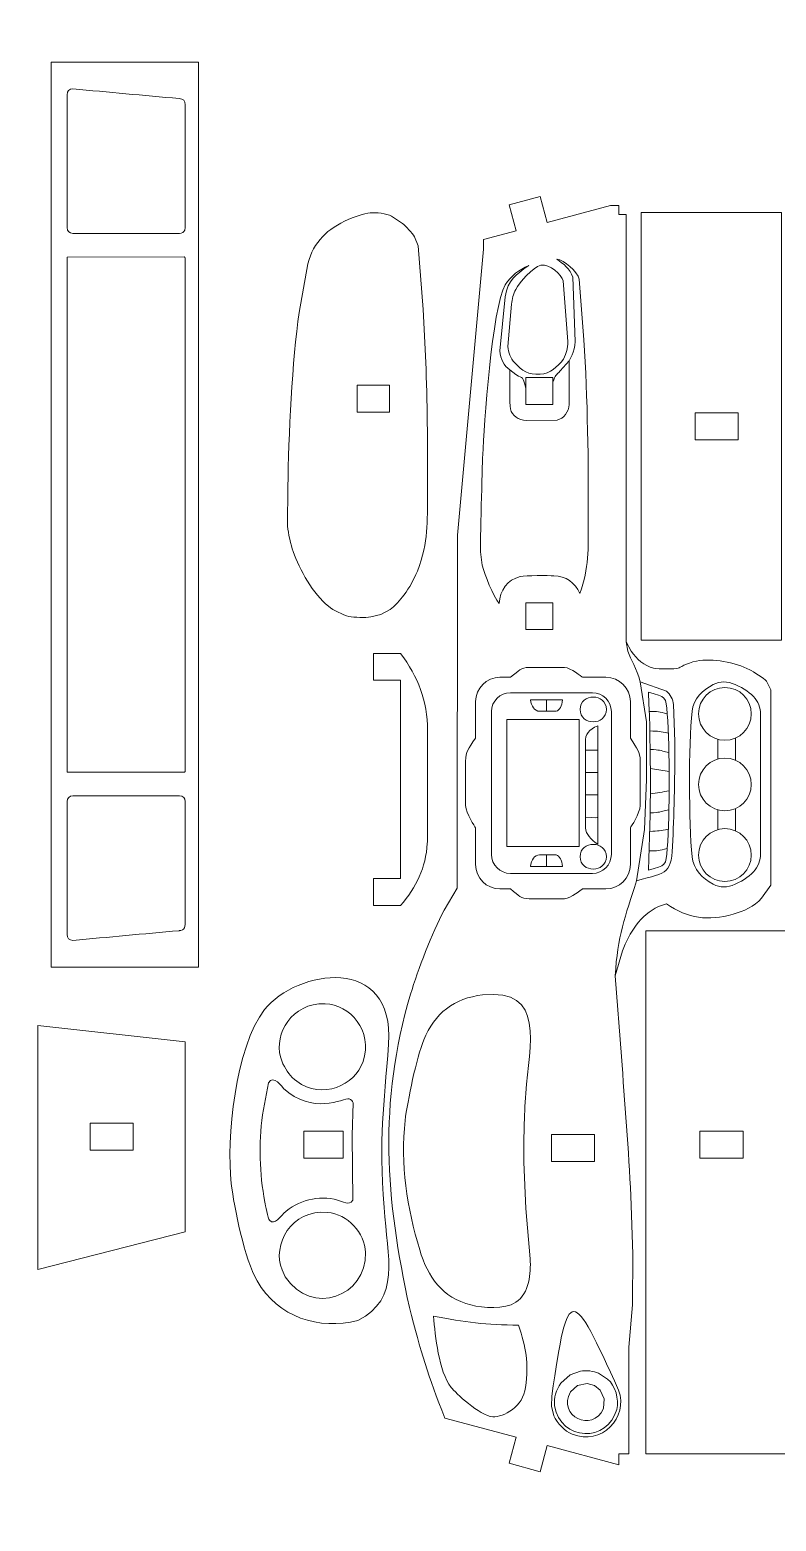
# Model space of a CAD drawing. Header units: centimetres. Extents: x -115 to 36, y 62 to 130.
# Drawn here: x -66.68 to -57.86, y 95.23 to 112.87 of the extents above; entities that cross this region are included whole.
import ezdxf

# ---------------------------------------------------------------- set-up
doc = ezdxf.new("R2010")
doc.units = ezdxf.units.CM
doc.header["$MEASUREMENT"] = 0
doc.layers.add('Camada 1', color=7, linetype='Continuous')

msp = doc.modelspace()

# ---------------------------------------------------------------- linework, layer by layer
at = {"layer": 'Camada 1', "lineweight": 9}
for points, knots in [([(-76.48531, 129.0524), (-76.48531, 129.73959), (-75.92308, 130.30186), (-75.23589, 130.30186), (-75.23589, 130.30186), (-75.23589, 130.30186), (-41.50117, 130.30186), (-41.50117, 130.30186), (-41.50117, 130.30186), (-40.81398, 130.30186), (-40.25171, 129.73959), (-40.25171, 129.0524), (-40.25171, 129.0524), (-40.25171, 129.0524), (-40.25171, 76.57619), (-40.25171, 76.57619), (-40.25171, 76.57619), (-40.25171, 75.88896), (-40.81398, 75.32674), (-41.50117, 75.32674), (-41.50117, 75.32674), (-41.50117, 75.32674), (-75.23589, 75.32674), (-75.23589, 75.32674), (-75.23589, 75.32674), (-75.92308, 75.32674), (-76.48531, 75.88896), (-76.48531, 76.57619), (-76.48531, 76.57619), (-76.48531, 76.57619), (-76.48531, 129.0524), (-76.48531, 129.0524)], [0, 0, 0, 0, 0.11111111, 0.11111111, 0.11111111, 0.11111111, 0.22222222, 0.22222222, 0.22222222, 0.22222222, 0.33333333, 0.33333333, 0.33333333, 0.33333333, 0.44444444, 0.44444444, 0.44444444, 0.44444444, 0.55555556, 0.55555556, 0.55555556, 0.55555556, 0.66666667, 0.66666667, 0.66666667, 0.66666667, 0.77777778, 0.77777778, 0.77777778, 0.77777778, 1, 1, 1, 1]), ([(-66.43405, 112.48724), (-66.43405, 112.48724), (-64.6885, 112.48724), (-64.6885, 112.48724), (-64.6885, 112.48724), (-64.6885, 112.48724), (-64.6885, 101.78273), (-64.6885, 101.78273), (-64.6885, 101.78273), (-64.6885, 101.78273), (-66.43405, 101.78273), (-66.43405, 101.78273), (-66.43405, 101.78273), (-66.43405, 101.78273), (-66.43405, 112.48724), (-66.43405, 112.48724)], [0, 0, 0, 0, 0.2, 0.2, 0.2, 0.2, 0.4, 0.4, 0.4, 0.4, 0.6, 0.6, 0.6, 0.6, 1, 1, 1, 1]), ([(-64.85165, 110.5001), (-64.85165, 110.5001), (-64.84658, 110.52902), (-64.84658, 110.52902), (-64.84658, 110.52902), (-64.84658, 111.01361), (-64.84603, 111.49815), (-64.84603, 111.98269), (-64.84603, 111.98269), (-64.85068, 112.02966), (-64.86922, 112.04961), (-64.9172, 112.05463), (-64.9172, 112.05463), (-65.33742, 112.0929), (-65.7576, 112.13146), (-66.17782, 112.16978), (-66.17782, 112.16978), (-66.21992, 112.16867), (-66.24143, 112.14216), (-66.24413, 112.10106), (-66.24413, 112.10106), (-66.24413, 111.57706), (-66.24413, 111.05306), (-66.24413, 110.52902), (-66.24413, 110.52902), (-66.24119, 110.48452), (-66.2196, 110.46289), (-66.17507, 110.45997), (-66.17507, 110.45997), (-65.75528, 110.45997), (-65.33548, 110.45997), (-64.91568, 110.45997), (-64.91568, 110.45997), (-64.88392, 110.46205), (-64.86629, 110.47128), (-64.85165, 110.5001)], [0, 0, 0, 0, 0.1, 0.1, 0.1, 0.1, 0.2, 0.2, 0.2, 0.2, 0.3, 0.3, 0.3, 0.3, 0.4, 0.4, 0.4, 0.4, 0.5, 0.5, 0.5, 0.5, 0.6, 0.6, 0.6, 0.6, 0.7, 0.7, 0.7, 0.7, 0.8, 0.8, 0.8, 0.8, 1, 1, 1, 1]), ([(-62.18297, 101.46288), (-62.56547, 100.17554), (-62.47894, 99.04064), (-62.19519, 97.75955), (-62.19519, 97.75955), (-62.06156, 97.23238), (-61.97592, 96.95831), (-61.77928, 96.45093), (-61.77928, 96.45093), (-61.77928, 96.45093), (-60.9352, 96.22473), (-60.9352, 96.22473), (-60.9352, 96.22473), (-60.9352, 96.22473), (-61.01771, 95.91699), (-61.01771, 95.91699), (-61.01771, 95.91699), (-61.01771, 95.91699), (-60.6484, 95.81804), (-60.6484, 95.81804), (-60.6484, 95.81804), (-60.6484, 95.81804), (-60.56594, 96.12577), (-60.56594, 96.12577), (-60.56594, 96.12577), (-60.56594, 96.12577), (-59.72186, 95.89961), (-59.72186, 95.89961), (-59.72186, 95.89961), (-59.72186, 95.89961), (-59.72186, 96.03029), (-59.72186, 96.03029), (-59.72186, 96.03029), (-59.72186, 96.03029), (-59.60311, 96.03029), (-59.60311, 96.03029), (-59.60311, 96.03029), (-59.60311, 96.03029), (-59.60311, 97.28985), (-59.60311, 97.28985), (-59.60311, 97.28985), (-59.60311, 97.28985), (-59.55922, 97.79224), (-59.55922, 97.79224), (-59.55922, 97.79224), (-59.55922, 97.79224), (-59.55325, 98.38956), (-59.55325, 98.38956), (-59.55325, 98.38956), (-59.55325, 98.38956), (-59.57791, 99.07946), (-59.57791, 99.07946), (-59.57791, 99.07946), (-59.60383, 99.61234), (-59.64988, 100.19326), (-59.69006, 100.72749), (-59.69006, 100.72749), (-59.69006, 100.72749), (-59.76305, 101.6808), (-59.76305, 101.6808), (-59.76305, 101.6808), (-59.76305, 101.6808), (-59.67695, 101.97838), (-59.67695, 101.97838), (-59.67695, 101.97838), (-59.59816, 102.18729), (-59.46369, 102.40613), (-59.2514, 102.49955), (-59.2514, 102.49955), (-59.2514, 102.49955), (-59.15612, 102.53219), (-59.15612, 102.53219), (-59.15612, 102.53219), (-58.89994, 102.35627), (-58.66769, 102.32676), (-58.36744, 102.41066), (-58.36744, 102.41066), (-58.24497, 102.44491), (-58.11548, 102.49984), (-58.0323, 102.59973), (-58.0323, 102.59973), (-58.0323, 102.59973), (-57.92189, 102.75408), (-57.92189, 102.75408), (-57.92189, 102.75408), (-57.92189, 102.75408), (-57.92184, 105.06329), (-57.92184, 105.06329), (-57.92184, 105.06329), (-57.92184, 105.06329), (-57.97454, 105.16647), (-57.97454, 105.16647), (-57.97454, 105.16647), (-58.00012, 105.19781), (-58.13261, 105.28091), (-58.17236, 105.30061), (-58.17236, 105.30061), (-58.34871, 105.38819), (-58.60823, 105.43915), (-58.8025, 105.40274), (-58.8025, 105.40274), (-58.92616, 105.37957), (-59.00118, 105.32265), (-59.01695, 105.31821), (-59.01695, 105.31821), (-59.05057, 105.30877), (-59.25182, 105.30734), (-59.30976, 105.3207), (-59.30976, 105.3207), (-59.42296, 105.34679), (-59.50961, 105.42646), (-59.57275, 105.52102), (-59.57275, 105.52102), (-59.57275, 105.52102), (-59.63491, 105.63013), (-59.63491, 105.63013), (-59.63491, 105.63013), (-59.63491, 105.63013), (-59.63483, 110.6861), (-59.63483, 110.6861), (-59.63483, 110.6861), (-59.63483, 110.6861), (-59.7216, 110.6861), (-59.7216, 110.6861), (-59.7216, 110.6861), (-59.7216, 110.6861), (-59.72156, 110.79123), (-59.72156, 110.79123), (-59.72156, 110.79123), (-59.72156, 110.79123), (-59.81696, 110.79123), (-59.81696, 110.79123), (-59.81696, 110.79123), (-59.81696, 110.79123), (-60.56632, 110.59045), (-60.56632, 110.59045), (-60.56632, 110.59045), (-60.56632, 110.59045), (-60.64882, 110.89822), (-60.64882, 110.89822), (-60.64882, 110.89822), (-60.64882, 110.89822), (-61.01813, 110.79923), (-61.01813, 110.79923), (-61.01813, 110.79923), (-61.01813, 110.79923), (-60.93562, 110.49149), (-60.93562, 110.49149), (-60.93562, 110.49149), (-60.93562, 110.49149), (-61.32206, 110.38793), (-61.32206, 110.38793), (-61.32206, 110.38793), (-61.32206, 110.38793), (-61.31935, 110.2748), (-61.31935, 110.2748), (-61.31935, 110.2748), (-61.31935, 110.2748), (-61.6267, 106.89062), (-61.6267, 106.89062), (-61.6267, 106.89062), (-61.6267, 106.89062), (-61.63343, 102.71843), (-61.63343, 102.71843), (-61.63343, 102.71843), (-61.63343, 102.71843), (-61.78562, 102.45743), (-61.78562, 102.45743), (-61.78562, 102.45743), (-61.92881, 102.18615), (-62.09513, 101.75835), (-62.18297, 101.46288)], [0, 0, 0, 0, 0.02272727, 0.02272727, 0.02272727, 0.02272727, 0.04545455, 0.04545455, 0.04545455, 0.04545455, 0.06818182, 0.06818182, 0.06818182, 0.06818182, 0.09090909, 0.09090909, 0.09090909, 0.09090909, 0.11363636, 0.11363636, 0.11363636, 0.11363636, 0.13636364, 0.13636364, 0.13636364, 0.13636364, 0.15909091, 0.15909091, 0.15909091, 0.15909091, 0.18181818, 0.18181818, 0.18181818, 0.18181818, 0.20454545, 0.20454545, 0.20454545, 0.20454545, 0.22727273, 0.22727273, 0.22727273, 0.22727273, 0.25, 0.25, 0.25, 0.25, 0.27272727, 0.27272727, 0.27272727, 0.27272727, 0.29545455, 0.29545455, 0.29545455, 0.29545455, 0.31818182, 0.31818182, 0.31818182, 0.31818182, 0.34090909, 0.34090909, 0.34090909, 0.34090909, 0.36363636, 0.36363636, 0.36363636, 0.36363636, 0.38636364, 0.38636364, 0.38636364, 0.38636364, 0.40909091, 0.40909091, 0.40909091, 0.40909091, 0.43181818, 0.43181818, 0.43181818, 0.43181818, 0.45454545, 0.45454545, 0.45454545, 0.45454545, 0.47727273, 0.47727273, 0.47727273, 0.47727273, 0.5, 0.5, 0.5, 0.5, 0.52272727, 0.52272727, 0.52272727, 0.52272727, 0.54545455, 0.54545455, 0.54545455, 0.54545455, 0.56818182, 0.56818182, 0.56818182, 0.56818182, 0.59090909, 0.59090909, 0.59090909, 0.59090909, 0.61363636, 0.61363636, 0.61363636, 0.61363636, 0.63636364, 0.63636364, 0.63636364, 0.63636364, 0.65909091, 0.65909091, 0.65909091, 0.65909091, 0.68181818, 0.68181818, 0.68181818, 0.68181818, 0.70454545, 0.70454545, 0.70454545, 0.70454545, 0.72727273, 0.72727273, 0.72727273, 0.72727273, 0.75, 0.75, 0.75, 0.75, 0.77272727, 0.77272727, 0.77272727, 0.77272727, 0.79545455, 0.79545455, 0.79545455, 0.79545455, 0.81818182, 0.81818182, 0.81818182, 0.81818182, 0.84090909, 0.84090909, 0.84090909, 0.84090909, 0.86363636, 0.86363636, 0.86363636, 0.86363636, 0.88636364, 0.88636364, 0.88636364, 0.88636364, 0.90909091, 0.90909091, 0.90909091, 0.90909091, 0.93181818, 0.93181818, 0.93181818, 0.93181818, 0.95454545, 0.95454545, 0.95454545, 0.95454545, 1, 1, 1, 1]), ([(-62.10059, 106.46706), (-61.96724, 106.8272), (-61.98594, 107.03127), (-61.98231, 107.4024), (-61.98231, 107.4024), (-61.97948, 107.87028), (-61.98364, 108.38781), (-61.99998, 108.85475), (-61.99998, 108.85475), (-61.99998, 108.85475), (-62.03314, 109.56169), (-62.03314, 109.56169), (-62.03314, 109.56169), (-62.03314, 109.56169), (-62.09112, 110.31274), (-62.09112, 110.31274), (-62.09112, 110.31274), (-62.09112, 110.31274), (-62.13641, 110.41977), (-62.13641, 110.41977), (-62.13641, 110.41977), (-62.16282, 110.46578), (-62.23622, 110.54528), (-62.27829, 110.57844), (-62.27829, 110.57844), (-62.27829, 110.57844), (-62.40722, 110.66335), (-62.40722, 110.66335), (-62.40722, 110.66335), (-62.4708, 110.69557), (-62.58896, 110.71292), (-62.65973, 110.70348), (-62.65973, 110.70348), (-62.73355, 110.69363), (-62.85145, 110.65578), (-62.92061, 110.62466), (-62.92061, 110.62466), (-63.16046, 110.51673), (-63.33168, 110.36518), (-63.39678, 110.10223), (-63.39678, 110.10223), (-63.39678, 110.10223), (-63.49818, 109.52461), (-63.49818, 109.52461), (-63.49818, 109.52461), (-63.58522, 108.9734), (-63.6235, 108.05274), (-63.63384, 107.46541), (-63.63384, 107.46541), (-63.63384, 107.46541), (-63.63621, 106.99816), (-63.63621, 106.99816), (-63.63621, 106.99816), (-63.6304, 106.91622), (-63.59924, 106.77595), (-63.57147, 106.69825), (-63.57147, 106.69825), (-63.49585, 106.48666), (-63.33359, 106.19374), (-63.15383, 106.05238), (-63.15383, 106.05238), (-63.09095, 106.00293), (-62.98803, 105.94851), (-62.91096, 105.93211), (-62.91096, 105.93211), (-62.84634, 105.91836), (-62.71774, 105.91495), (-62.65144, 105.92572), (-62.65144, 105.92572), (-62.65144, 105.92572), (-62.53544, 105.95562), (-62.53544, 105.95562), (-62.53544, 105.95562), (-62.53544, 105.95562), (-62.42507, 106.01241), (-62.42507, 106.01241), (-62.42507, 106.01241), (-62.37442, 106.04707), (-62.29931, 106.1322), (-62.26188, 106.18258), (-62.26188, 106.18258), (-62.18946, 106.28004), (-62.15071, 106.3592), (-62.10059, 106.46706)], [0, 0, 0, 0, 0.04545455, 0.04545455, 0.04545455, 0.04545455, 0.09090909, 0.09090909, 0.09090909, 0.09090909, 0.13636364, 0.13636364, 0.13636364, 0.13636364, 0.18181818, 0.18181818, 0.18181818, 0.18181818, 0.22727273, 0.22727273, 0.22727273, 0.22727273, 0.27272727, 0.27272727, 0.27272727, 0.27272727, 0.31818182, 0.31818182, 0.31818182, 0.31818182, 0.36363636, 0.36363636, 0.36363636, 0.36363636, 0.40909091, 0.40909091, 0.40909091, 0.40909091, 0.45454545, 0.45454545, 0.45454545, 0.45454545, 0.5, 0.5, 0.5, 0.5, 0.54545455, 0.54545455, 0.54545455, 0.54545455, 0.59090909, 0.59090909, 0.59090909, 0.59090909, 0.63636364, 0.63636364, 0.63636364, 0.63636364, 0.68181818, 0.68181818, 0.68181818, 0.68181818, 0.72727273, 0.72727273, 0.72727273, 0.72727273, 0.77272727, 0.77272727, 0.77272727, 0.77272727, 0.81818182, 0.81818182, 0.81818182, 0.81818182, 0.86363636, 0.86363636, 0.86363636, 0.86363636, 0.90909091, 0.90909091, 0.90909091, 0.90909091, 1, 1, 1, 1]), ([(-57.79739, 110.7064), (-57.79739, 110.7064), (-59.45777, 110.70623), (-59.45777, 110.70623), (-59.45777, 110.70623), (-59.45777, 110.70623), (-59.4573, 105.6503), (-59.4573, 105.6503), (-59.4573, 105.6503), (-59.4573, 105.6503), (-57.79692, 105.65042), (-57.79692, 105.65042), (-57.79692, 105.65042), (-57.79692, 105.65042), (-57.79739, 110.7064), (-57.79739, 110.7064)], [0, 0, 0, 0, 0.2, 0.2, 0.2, 0.2, 0.4, 0.4, 0.4, 0.4, 0.6, 0.6, 0.6, 0.6, 1, 1, 1, 1]), ([(-66.24413, 104.09782), (-66.24341, 104.09524), (-66.24274, 104.09262), (-66.24206, 104.09), (-66.24206, 104.09), (-66.24206, 104.09), (-64.86045, 104.08793), (-64.86045, 104.08793), (-64.86045, 104.08793), (-64.85719, 104.08928), (-64.85389, 104.09063), (-64.85064, 104.09194), (-64.85064, 104.09194), (-64.84928, 104.09524), (-64.84793, 104.0985), (-64.84658, 104.1018), (-64.84658, 104.1018), (-64.84658, 106.12391), (-64.84658, 108.14606), (-64.84658, 110.16817), (-64.84658, 110.16817), (-64.84793, 110.17147), (-64.84928, 110.17473), (-64.85064, 110.17803), (-64.85064, 110.17803), (-64.85389, 110.17938), (-64.85719, 110.18069), (-64.86045, 110.18209), (-64.86045, 110.18209), (-64.86045, 110.18209), (-66.24206, 110.17997), (-66.24206, 110.17997), (-66.24206, 110.17997), (-66.24206, 110.17997), (-66.24413, 104.09782), (-66.24413, 104.09782)], [0, 0, 0, 0, 0.1, 0.1, 0.1, 0.1, 0.2, 0.2, 0.2, 0.2, 0.3, 0.3, 0.3, 0.3, 0.4, 0.4, 0.4, 0.4, 0.5, 0.5, 0.5, 0.5, 0.6, 0.6, 0.6, 0.6, 0.7, 0.7, 0.7, 0.7, 0.8, 0.8, 0.8, 0.8, 1, 1, 1, 1]), ([(-61.12537, 109.07017), (-61.12354, 108.97325), (-61.07425, 108.89632), (-61.00916, 108.84592), (-61.00916, 108.84592), (-61.00916, 108.76637), (-61.01584, 108.44282), (-61.00219, 108.38654), (-61.00219, 108.38654), (-60.98168, 108.30234), (-60.90585, 108.25206), (-60.81616, 108.2466), (-60.81616, 108.2466), (-60.81616, 108.2466), (-60.44994, 108.25312), (-60.44994, 108.25312), (-60.44994, 108.25312), (-60.36608, 108.2727), (-60.31415, 108.34818), (-60.30823, 108.43779), (-60.30823, 108.43779), (-60.30823, 108.43779), (-60.30823, 108.95468), (-60.30823, 108.95468), (-60.30823, 108.95468), (-60.30434, 108.96991), (-60.24256, 109.05406), (-60.23596, 109.1822), (-60.23596, 109.1822), (-60.23596, 109.1822), (-60.26522, 109.94297), (-60.26522, 109.94297), (-60.26522, 109.94297), (-60.29381, 110.04437), (-60.37801, 110.10138), (-60.45341, 110.15754), (-60.45341, 110.15754), (-60.3679, 110.14494), (-60.21202, 110.0182), (-60.18758, 109.91764), (-60.18758, 109.91764), (-60.18758, 109.91764), (-60.13218, 109.20051), (-60.13218, 109.20051), (-60.13218, 109.20051), (-60.08985, 108.5181), (-60.07759, 107.73927), (-60.08169, 107.05424), (-60.08169, 107.05424), (-60.08368, 106.72688), (-60.06845, 106.50723), (-60.18086, 106.2036), (-60.18086, 106.2036), (-60.24103, 106.33393), (-60.34481, 106.40862), (-60.48978, 106.41221), (-60.48978, 106.41221), (-60.55071, 106.41373), (-60.8203, 106.41889), (-60.88555, 106.40286), (-60.88555, 106.40286), (-61.03893, 106.36531), (-61.12605, 106.24124), (-61.13666, 106.08282), (-61.13666, 106.08282), (-61.20602, 106.18081), (-61.30878, 106.41728), (-61.33449, 106.53624), (-61.33449, 106.53624), (-61.33449, 106.53624), (-61.35314, 106.66243), (-61.35314, 106.66243), (-61.35314, 106.66243), (-61.36291, 106.80033), (-61.3355, 107.68658), (-61.32878, 107.84685), (-61.32878, 107.84685), (-61.31546, 108.16372), (-61.21968, 109.58508), (-61.06325, 109.85099), (-61.06325, 109.85099), (-60.99504, 109.9669), (-60.89803, 110.02534), (-60.78571, 110.08277), (-60.78571, 110.08277), (-60.94379, 109.96157), (-61.02608, 109.92), (-61.06418, 109.71013), (-61.06418, 109.71013), (-61.06418, 109.71013), (-61.12537, 109.07017), (-61.12537, 109.07017)], [0, 0, 0, 0, 0.04166667, 0.04166667, 0.04166667, 0.04166667, 0.08333333, 0.08333333, 0.08333333, 0.08333333, 0.125, 0.125, 0.125, 0.125, 0.16666667, 0.16666667, 0.16666667, 0.16666667, 0.20833333, 0.20833333, 0.20833333, 0.20833333, 0.25, 0.25, 0.25, 0.25, 0.29166667, 0.29166667, 0.29166667, 0.29166667, 0.33333333, 0.33333333, 0.33333333, 0.33333333, 0.375, 0.375, 0.375, 0.375, 0.41666667, 0.41666667, 0.41666667, 0.41666667, 0.45833333, 0.45833333, 0.45833333, 0.45833333, 0.5, 0.5, 0.5, 0.5, 0.54166667, 0.54166667, 0.54166667, 0.54166667, 0.58333333, 0.58333333, 0.58333333, 0.58333333, 0.625, 0.625, 0.625, 0.625, 0.66666667, 0.66666667, 0.66666667, 0.66666667, 0.70833333, 0.70833333, 0.70833333, 0.70833333, 0.75, 0.75, 0.75, 0.75, 0.79166667, 0.79166667, 0.79166667, 0.79166667, 0.83333333, 0.83333333, 0.83333333, 0.83333333, 0.875, 0.875, 0.875, 0.875, 0.91666667, 0.91666667, 0.91666667, 0.91666667, 1, 1, 1, 1]), ([(-62.43251, 108.66661), (-62.43251, 108.66661), (-62.43251, 108.34801), (-62.43251, 108.34801), (-62.43251, 108.34801), (-62.43251, 108.34801), (-62.81484, 108.34801), (-62.81484, 108.34801), (-62.81484, 108.34801), (-62.81484, 108.34801), (-62.81484, 108.66661), (-62.81484, 108.66661), (-62.81484, 108.66661), (-62.81484, 108.66661), (-62.43251, 108.66661), (-62.43251, 108.66661)], [0, 0, 0, 0, 0.2, 0.2, 0.2, 0.2, 0.4, 0.4, 0.4, 0.4, 0.6, 0.6, 0.6, 0.6, 1, 1, 1, 1]), ([(-60.81802, 108.43779), (-60.81802, 108.43779), (-60.49942, 108.43779), (-60.49942, 108.43779), (-60.49942, 108.43779), (-60.49942, 108.43779), (-60.49942, 108.75639), (-60.49942, 108.75639), (-60.49942, 108.75639), (-60.49942, 108.75639), (-60.81798, 108.75639), (-60.81798, 108.75639), (-60.81798, 108.75639), (-60.81798, 108.75639), (-60.81802, 108.43779), (-60.81802, 108.43779)], [0, 0, 0, 0, 0.2, 0.2, 0.2, 0.2, 0.4, 0.4, 0.4, 0.4, 0.6, 0.6, 0.6, 0.6, 1, 1, 1, 1]), ([(-58.81849, 108.01901), (-58.81849, 108.01901), (-58.3087, 108.01901), (-58.3087, 108.01901), (-58.3087, 108.01901), (-58.3087, 108.01901), (-58.30874, 108.33761), (-58.30874, 108.33761), (-58.30874, 108.33761), (-58.30874, 108.33761), (-58.81853, 108.33757), (-58.81853, 108.33757), (-58.81853, 108.33757), (-58.81853, 108.33757), (-58.81849, 108.01901), (-58.81849, 108.01901)], [0, 0, 0, 0, 0.2, 0.2, 0.2, 0.2, 0.4, 0.4, 0.4, 0.4, 0.6, 0.6, 0.6, 0.6, 1, 1, 1, 1]), ([(-60.81806, 105.77501), (-60.81806, 105.77501), (-60.81806, 106.09361), (-60.81806, 106.09361), (-60.81806, 106.09361), (-60.81806, 106.09361), (-60.4995, 106.09361), (-60.4995, 106.09361), (-60.4995, 106.09361), (-60.4995, 106.09361), (-60.4995, 105.77501), (-60.4995, 105.77501), (-60.4995, 105.77501), (-60.4995, 105.77501), (-60.81806, 105.77501), (-60.81806, 105.77501)], [0, 0, 0, 0, 0.2, 0.2, 0.2, 0.2, 0.4, 0.4, 0.4, 0.4, 0.6, 0.6, 0.6, 0.6, 1, 1, 1, 1]), ([(-61.98463, 103.24742), (-61.98387, 103.27212), (-61.98311, 103.29677), (-61.98231, 103.32147), (-61.98231, 103.32147), (-61.98231, 103.7416), (-61.98231, 104.16174), (-61.98231, 104.58188), (-61.98231, 104.58188), (-61.98484, 104.93363), (-62.09154, 105.21594), (-62.30095, 105.49489), (-62.30095, 105.49489), (-62.40714, 105.49489), (-62.51332, 105.49489), (-62.61951, 105.49489), (-62.61951, 105.49489), (-62.61951, 105.38866), (-62.61951, 105.28247), (-62.61951, 105.17624), (-62.61951, 105.17624), (-62.51332, 105.17624), (-62.40714, 105.17624), (-62.30095, 105.17624), (-62.30095, 105.17624), (-62.30095, 104.39488), (-62.30095, 103.61351), (-62.30095, 102.83215), (-62.30095, 102.83215), (-62.40714, 102.83215), (-62.51332, 102.83215), (-62.61951, 102.83215), (-62.61951, 102.83215), (-62.61951, 102.72592), (-62.61951, 102.61973), (-62.61951, 102.51354), (-62.61951, 102.51354), (-62.51332, 102.51354), (-62.40714, 102.51354), (-62.30095, 102.51354), (-62.30095, 102.51354), (-62.11321, 102.7274), (-62.00268, 102.95897), (-61.98463, 103.24742)], [0, 0, 0, 0, 0.08333333, 0.08333333, 0.08333333, 0.08333333, 0.16666667, 0.16666667, 0.16666667, 0.16666667, 0.25, 0.25, 0.25, 0.25, 0.33333333, 0.33333333, 0.33333333, 0.33333333, 0.41666667, 0.41666667, 0.41666667, 0.41666667, 0.5, 0.5, 0.5, 0.5, 0.58333333, 0.58333333, 0.58333333, 0.58333333, 0.66666667, 0.66666667, 0.66666667, 0.66666667, 0.75, 0.75, 0.75, 0.75, 0.83333333, 0.83333333, 0.83333333, 0.83333333, 1, 1, 1, 1]), ([(-64.85504, 102.24842), (-64.85504, 102.24842), (-64.84603, 102.28728), (-64.84603, 102.28728), (-64.84603, 102.28728), (-64.84603, 102.77182), (-64.84658, 103.25636), (-64.84658, 103.74095), (-64.84658, 103.74095), (-64.84951, 103.78551), (-64.8712, 103.80699), (-64.91568, 103.81005), (-64.91568, 103.81005), (-65.33548, 103.81005), (-65.75528, 103.81005), (-66.17503, 103.81005), (-66.17503, 103.81005), (-66.21952, 103.80699), (-66.2412, 103.78551), (-66.24413, 103.74095), (-66.24413, 103.74095), (-66.24413, 103.21691), (-66.24413, 102.69291), (-66.24413, 102.16891), (-66.24413, 102.16891), (-66.24143, 102.12789), (-66.21996, 102.10128), (-66.17782, 102.1002), (-66.17782, 102.1002), (-65.7576, 102.13851), (-65.33742, 102.17708), (-64.9172, 102.21535), (-64.9172, 102.21535), (-64.91521, 102.21556), (-64.91352, 102.21564), (-64.91534, 102.21552), (-64.91534, 102.21552), (-64.89018, 102.21708), (-64.8689, 102.22782), (-64.85504, 102.24842)], [0, 0, 0, 0, 0.09090909, 0.09090909, 0.09090909, 0.09090909, 0.18181818, 0.18181818, 0.18181818, 0.18181818, 0.27272727, 0.27272727, 0.27272727, 0.27272727, 0.36363636, 0.36363636, 0.36363636, 0.36363636, 0.45454545, 0.45454545, 0.45454545, 0.45454545, 0.54545455, 0.54545455, 0.54545455, 0.54545455, 0.63636364, 0.63636364, 0.63636364, 0.63636364, 0.72727273, 0.72727273, 0.72727273, 0.72727273, 0.81818182, 0.81818182, 0.81818182, 0.81818182, 1, 1, 1, 1]), ([(-59.39975, 102.21414), (-59.39975, 102.21414), (-59.39915, 96.03033), (-59.39915, 96.03033), (-59.39915, 96.03033), (-59.39915, 96.03033), (-57.73878, 96.0305), (-57.73878, 96.0305), (-57.73878, 96.0305), (-57.73878, 96.0305), (-57.73933, 102.21431), (-57.73933, 102.21431), (-57.73933, 102.21431), (-57.73933, 102.21431), (-59.39975, 102.21414), (-59.39975, 102.21414)], [0, 0, 0, 0, 0.2, 0.2, 0.2, 0.2, 0.4, 0.4, 0.4, 0.4, 0.6, 0.6, 0.6, 0.6, 1, 1, 1, 1]), ([(-62.49671, 98.94232), (-62.4534, 98.34106), (-62.29643, 97.86392), (-62.80482, 97.60604), (-62.80482, 97.60604), (-63.26454, 97.48806), (-63.75382, 97.64474), (-63.99808, 98.07371), (-63.99808, 98.07371), (-64.14207, 98.3266), (-64.26953, 98.93724), (-64.30289, 99.22683), (-64.30289, 99.22683), (-64.36294, 99.748), (-64.25337, 100.84496), (-63.90821, 101.28172), (-63.90821, 101.28172), (-63.53307, 101.75632), (-62.36832, 101.94417), (-62.44338, 100.87512), (-62.44338, 100.87512), (-62.49666, 100.11629), (-62.55807, 99.7949), (-62.49671, 98.94232)], [0, 0, 0, 0, 0.14285714, 0.14285714, 0.14285714, 0.14285714, 0.28571429, 0.28571429, 0.28571429, 0.28571429, 0.42857143, 0.42857143, 0.42857143, 0.42857143, 0.57142857, 0.57142857, 0.57142857, 0.57142857, 0.71428571, 0.71428571, 0.71428571, 0.71428571, 1, 1, 1, 1]), ([(-60.82123, 98.92832), (-60.82123, 98.92832), (-60.8439, 99.47608), (-60.8439, 99.47608), (-60.8439, 99.47608), (-60.8439, 99.75307), (-60.84115, 100.01484), (-60.82119, 100.29208), (-60.82119, 100.29208), (-60.77962, 100.86907), (-60.57943, 101.53731), (-61.33144, 101.4554), (-61.33144, 101.4554), (-61.66586, 101.41899), (-61.90082, 101.23516), (-62.02641, 100.92434), (-62.02641, 100.92434), (-62.10981, 100.71793), (-62.22039, 100.19956), (-62.24661, 99.97192), (-62.24661, 99.97192), (-62.30603, 99.45621), (-62.22251, 98.9358), (-62.07483, 98.44116), (-62.07483, 98.44116), (-61.97943, 98.12162), (-61.80918, 97.8744), (-61.46897, 97.78898), (-61.46897, 97.78898), (-61.32459, 97.75274), (-61.06909, 97.73244), (-60.93685, 97.82104), (-60.93685, 97.82104), (-60.77721, 97.92798), (-60.75941, 98.16235), (-60.76825, 98.33577), (-60.76825, 98.33577), (-60.76825, 98.33577), (-60.82123, 98.92832), (-60.82123, 98.92832)], [0, 0, 0, 0, 0.09090909, 0.09090909, 0.09090909, 0.09090909, 0.18181818, 0.18181818, 0.18181818, 0.18181818, 0.27272727, 0.27272727, 0.27272727, 0.27272727, 0.36363636, 0.36363636, 0.36363636, 0.36363636, 0.45454545, 0.45454545, 0.45454545, 0.45454545, 0.54545455, 0.54545455, 0.54545455, 0.54545455, 0.63636364, 0.63636364, 0.63636364, 0.63636364, 0.72727273, 0.72727273, 0.72727273, 0.72727273, 0.81818182, 0.81818182, 0.81818182, 0.81818182, 1, 1, 1, 1]), ([(-64.84658, 100.90246), (-64.84658, 100.90246), (-64.84658, 98.65605), (-64.84658, 98.65605), (-64.84658, 98.65605), (-64.84658, 98.65605), (-66.5901, 98.20834), (-66.5901, 98.20834), (-66.5901, 98.20834), (-66.5901, 98.20834), (-66.5901, 101.09343), (-66.5901, 101.09343), (-66.5901, 101.09343), (-66.5901, 101.09343), (-64.84658, 100.90246), (-64.84658, 100.90246)], [0, 0, 0, 0, 0.2, 0.2, 0.2, 0.2, 0.4, 0.4, 0.4, 0.4, 0.6, 0.6, 0.6, 0.6, 1, 1, 1, 1]), ([(-65.97294, 99.62014), (-65.97294, 99.62014), (-65.97294, 99.93836), (-65.97294, 99.93836), (-65.97294, 99.93836), (-65.97294, 99.93836), (-65.46378, 99.93836), (-65.46378, 99.93836), (-65.46378, 99.93836), (-65.46378, 99.93836), (-65.46378, 99.62014), (-65.46378, 99.62014), (-65.46378, 99.62014), (-65.46378, 99.62014), (-65.97294, 99.62014), (-65.97294, 99.62014)], [0, 0, 0, 0, 0.2, 0.2, 0.2, 0.2, 0.4, 0.4, 0.4, 0.4, 0.6, 0.6, 0.6, 0.6, 1, 1, 1, 1]), ([(-63.44638, 99.52691), (-63.44638, 99.52691), (-63.44638, 99.84552), (-63.44638, 99.84552), (-63.44638, 99.84552), (-63.44638, 99.84552), (-62.97892, 99.84552), (-62.97892, 99.84552), (-62.97892, 99.84552), (-62.97892, 99.84552), (-62.97892, 99.52691), (-62.97892, 99.52691), (-62.97892, 99.52691), (-62.97892, 99.52691), (-63.44638, 99.52691), (-63.44638, 99.52691)], [0, 0, 0, 0, 0.2, 0.2, 0.2, 0.2, 0.4, 0.4, 0.4, 0.4, 0.6, 0.6, 0.6, 0.6, 1, 1, 1, 1]), ([(-58.25068, 99.84552), (-58.25068, 99.84552), (-58.76047, 99.84543), (-58.76047, 99.84543), (-58.76047, 99.84543), (-58.76047, 99.84543), (-58.76047, 99.52687), (-58.76047, 99.52687), (-58.76047, 99.52687), (-58.76047, 99.52687), (-58.25068, 99.52691), (-58.25068, 99.52691), (-58.25068, 99.52691), (-58.25068, 99.52691), (-58.25068, 99.84552), (-58.25068, 99.84552)], [0, 0, 0, 0, 0.2, 0.2, 0.2, 0.2, 0.4, 0.4, 0.4, 0.4, 0.6, 0.6, 0.6, 0.6, 1, 1, 1, 1]), ([(-60.00684, 99.48674), (-60.00684, 99.48674), (-60.51659, 99.48674), (-60.51659, 99.48674), (-60.51659, 99.48674), (-60.51659, 99.48674), (-60.51659, 99.80534), (-60.51659, 99.80534), (-60.51659, 99.80534), (-60.51659, 99.80534), (-60.00684, 99.80534), (-60.00684, 99.80534), (-60.00684, 99.80534), (-60.00684, 99.80534), (-60.00684, 99.48674), (-60.00684, 99.48674)], [0, 0, 0, 0, 0.2, 0.2, 0.2, 0.2, 0.4, 0.4, 0.4, 0.4, 0.6, 0.6, 0.6, 0.6, 1, 1, 1, 1])]:
    msp.add_open_spline(points, degree=3, knots=knots, dxfattribs=at)
at = {"layer": 'Camada 1', "color": 140, "lineweight": 9}
for points, knots in [([(-60.65221, 108.79623), (-60.52534, 108.80253), (-60.45358, 108.88097), (-60.37319, 108.97219), (-60.37319, 108.97219), (-60.34236, 109.05766), (-60.32244, 109.09022), (-60.32265, 109.18084), (-60.32265, 109.18084), (-60.32265, 109.18084), (-60.37741, 109.89949), (-60.37741, 109.89949), (-60.37741, 109.89949), (-60.39767, 109.96995), (-60.53316, 110.10853), (-60.64235, 110.08307), (-60.64235, 110.08307), (-60.73657, 110.06112), (-60.89651, 109.88068), (-60.93934, 109.79872), (-60.93934, 109.79872), (-60.96789, 109.74413), (-60.98189, 109.68399), (-60.98857, 109.62339), (-60.98857, 109.62339), (-60.98857, 109.62339), (-61.03073, 109.12181), (-61.03073, 109.12181), (-61.03073, 109.12181), (-61.02963, 109.05474), (-60.99711, 108.98154), (-60.95275, 108.93214), (-60.95275, 108.93214), (-60.862, 108.83112), (-60.78977, 108.78942), (-60.65221, 108.79623)], [0, 0, 0, 0, 0.1, 0.1, 0.1, 0.1, 0.2, 0.2, 0.2, 0.2, 0.3, 0.3, 0.3, 0.3, 0.4, 0.4, 0.4, 0.4, 0.5, 0.5, 0.5, 0.5, 0.6, 0.6, 0.6, 0.6, 0.7, 0.7, 0.7, 0.7, 0.8, 0.8, 0.8, 0.8, 1, 1, 1, 1]), ([(-61.00916, 108.84592), (-61.00916, 108.84592), (-60.93803, 108.79094), (-60.93803, 108.79094), (-60.93803, 108.79094), (-60.84377, 108.7317), (-60.86496, 108.79077), (-60.81802, 108.62525)], [0, 0, 0, 0, 0.33333333, 0.33333333, 0.33333333, 0.33333333, 1, 1, 1, 1]), ([(-60.49942, 108.70015), (-60.46533, 108.79081), (-60.46702, 108.77957), (-60.41328, 108.83522), (-60.41328, 108.83522), (-60.41328, 108.83522), (-60.30823, 108.95468), (-60.30823, 108.95468)], [0, 0, 0, 0, 0.33333333, 0.33333333, 0.33333333, 0.33333333, 1, 1, 1, 1]), ([(-59.46715, 105.15637), (-59.5108, 105.32315), (-59.58087, 105.41403), (-59.61233, 105.52153), (-59.61233, 105.52153), (-59.61233, 105.52153), (-59.63491, 105.63013), (-59.63491, 105.63013)], [0, 0, 0, 0, 0.33333333, 0.33333333, 0.33333333, 0.33333333, 1, 1, 1, 1]), ([(-60.36202, 102.59296), (-60.2859, 102.59918), (-60.16047, 102.70257), (-60.1502, 102.70972), (-60.1502, 102.70972), (-60.1502, 102.70972), (-59.87236, 102.70972), (-59.87236, 102.70972), (-59.87236, 102.70972), (-59.71382, 102.70972), (-59.58412, 102.83946), (-59.58412, 102.99804), (-59.58412, 102.99804), (-59.58412, 102.99804), (-59.58412, 103.42977), (-59.58412, 103.42977), (-59.58412, 103.42977), (-59.5744, 103.44711), (-59.4735, 103.60006), (-59.46732, 103.69462), (-59.46732, 103.69462), (-59.46732, 103.87312), (-59.46732, 104.04798), (-59.46732, 104.21917), (-59.46732, 104.21917), (-59.47092, 104.34109), (-59.49667, 104.35902), (-59.58412, 104.49176), (-59.58412, 104.49176), (-59.58412, 104.49176), (-59.58412, 104.92353), (-59.58412, 104.92353), (-59.58412, 104.92353), (-59.58412, 105.08207), (-59.71382, 105.21177), (-59.87236, 105.21177), (-59.87236, 105.21177), (-59.87236, 105.21177), (-60.1502, 105.21177), (-60.1502, 105.21177), (-60.1502, 105.21177), (-60.16047, 105.21895), (-60.2859, 105.32235), (-60.36202, 105.32857), (-60.36202, 105.32857), (-60.50475, 105.32857), (-60.64455, 105.32857), (-60.78144, 105.32857), (-60.78144, 105.32857), (-60.8801, 105.32493), (-60.89651, 105.29655), (-60.99944, 105.21177), (-60.99944, 105.21177), (-60.99944, 105.21177), (-61.12643, 105.21177), (-61.12643, 105.21177), (-61.12643, 105.21177), (-61.28497, 105.21177), (-61.41471, 105.08207), (-61.41471, 104.92353), (-61.41471, 104.92353), (-61.41471, 104.92353), (-61.41471, 104.49176), (-61.41471, 104.49176), (-61.41471, 104.49176), (-61.50212, 104.35902), (-61.52787, 104.34109), (-61.53147, 104.21917), (-61.53147, 104.21917), (-61.53147, 104.04798), (-61.53147, 103.87312), (-61.53147, 103.69462), (-61.53147, 103.69462), (-61.5253, 103.60006), (-61.42439, 103.44711), (-61.41471, 103.42977), (-61.41471, 103.42977), (-61.41471, 103.42977), (-61.41471, 102.99804), (-61.41471, 102.99804), (-61.41471, 102.99804), (-61.41471, 102.83946), (-61.28497, 102.70972), (-61.12643, 102.70972), (-61.12643, 102.70972), (-61.12643, 102.70972), (-60.99944, 102.70972), (-60.99944, 102.70972), (-60.99944, 102.70972), (-60.89651, 102.62497), (-60.8801, 102.5966), (-60.78144, 102.59296), (-60.78144, 102.59296), (-60.64455, 102.59296), (-60.50475, 102.59296), (-60.36202, 102.59296)], [0, 0, 0, 0, 0.04, 0.04, 0.04, 0.04, 0.08, 0.08, 0.08, 0.08, 0.12, 0.12, 0.12, 0.12, 0.16, 0.16, 0.16, 0.16, 0.2, 0.2, 0.2, 0.2, 0.24, 0.24, 0.24, 0.24, 0.28, 0.28, 0.28, 0.28, 0.32, 0.32, 0.32, 0.32, 0.36, 0.36, 0.36, 0.36, 0.4, 0.4, 0.4, 0.4, 0.44, 0.44, 0.44, 0.44, 0.48, 0.48, 0.48, 0.48, 0.52, 0.52, 0.52, 0.52, 0.56, 0.56, 0.56, 0.56, 0.6, 0.6, 0.6, 0.6, 0.64, 0.64, 0.64, 0.64, 0.68, 0.68, 0.68, 0.68, 0.72, 0.72, 0.72, 0.72, 0.76, 0.76, 0.76, 0.76, 0.8, 0.8, 0.8, 0.8, 0.84, 0.84, 0.84, 0.84, 0.88, 0.88, 0.88, 0.88, 0.92, 0.92, 0.92, 0.92, 1, 1, 1, 1]), ([(-59.51126, 102.8039), (-59.51126, 102.8039), (-59.41721, 103.41243), (-59.41721, 103.41243), (-59.41721, 103.41243), (-59.41721, 103.41243), (-59.39112, 104.00219), (-59.39112, 104.00219), (-59.39112, 104.00219), (-59.39112, 104.00219), (-59.39112, 104.68684), (-59.39112, 104.68684), (-59.39112, 104.68684), (-59.39112, 104.68684), (-59.46715, 105.15637), (-59.46715, 105.15637), (-59.46715, 105.15637), (-59.46715, 105.15637), (-59.15836, 105.04608), (-59.15836, 105.04608), (-59.15836, 105.04608), (-59.11066, 105.0147), (-59.08055, 104.94471), (-59.07285, 104.89012), (-59.07285, 104.89012), (-59.07285, 104.89012), (-59.05987, 104.4515), (-59.05987, 104.4515), (-59.05987, 104.4515), (-59.05421, 104.0937), (-59.06638, 103.63876), (-59.08135, 103.28438), (-59.08135, 103.28438), (-59.09878, 102.87181), (-59.13295, 102.91435), (-59.51126, 102.8039), (-59.51126, 102.8039), (-59.64544, 102.38193), (-59.73746, 102.14671), (-59.76305, 101.6808)], [0, 0, 0, 0, 0.09090909, 0.09090909, 0.09090909, 0.09090909, 0.18181818, 0.18181818, 0.18181818, 0.18181818, 0.27272727, 0.27272727, 0.27272727, 0.27272727, 0.36363636, 0.36363636, 0.36363636, 0.36363636, 0.45454545, 0.45454545, 0.45454545, 0.45454545, 0.54545455, 0.54545455, 0.54545455, 0.54545455, 0.63636364, 0.63636364, 0.63636364, 0.63636364, 0.72727273, 0.72727273, 0.72727273, 0.72727273, 0.81818182, 0.81818182, 0.81818182, 0.81818182, 1, 1, 1, 1]), ([(-58.04588, 103.15751), (-58.04507, 103.4123), (-58.04452, 103.68126), (-58.04427, 103.96421), (-58.04427, 103.96421), (-58.04452, 104.23816), (-58.04507, 104.49848), (-58.04588, 104.74515), (-58.04588, 104.74515), (-58.03027, 104.90615), (-58.13012, 105.03288), (-58.34549, 105.12537), (-58.34549, 105.12537), (-58.43667, 105.16669), (-58.52272, 105.16669), (-58.60375, 105.12537), (-58.60375, 105.12537), (-58.72846, 105.06184), (-58.83876, 104.95646), (-58.85376, 104.81129), (-58.85376, 104.81129), (-58.89544, 104.40784), (-58.89403, 103.49168), (-58.85376, 103.08922), (-58.85376, 103.08922), (-58.83889, 102.94061), (-58.73017, 102.83137), (-58.60375, 102.76482), (-58.60375, 102.76482), (-58.52272, 102.72211), (-58.43667, 102.72211), (-58.34549, 102.76482), (-58.34549, 102.76482), (-58.13012, 102.86035), (-58.03027, 102.99124), (-58.04588, 103.15751)], [0, 0, 0, 0, 0.1, 0.1, 0.1, 0.1, 0.2, 0.2, 0.2, 0.2, 0.3, 0.3, 0.3, 0.3, 0.4, 0.4, 0.4, 0.4, 0.5, 0.5, 0.5, 0.5, 0.6, 0.6, 0.6, 0.6, 0.7, 0.7, 0.7, 0.7, 0.8, 0.8, 0.8, 0.8, 1, 1, 1, 1]), ([(-61.00265, 102.89258), (-61.12541, 102.89258), (-61.22581, 102.99297), (-61.22581, 103.11569), (-61.22581, 103.11569), (-61.22581, 103.11569), (-61.22581, 104.80579), (-61.22581, 104.80579), (-61.22581, 104.80579), (-61.22581, 104.92856), (-61.12541, 105.02895), (-61.00265, 105.02895), (-61.00265, 105.02895), (-61.00265, 105.02895), (-60.03196, 105.02895), (-60.03196, 105.02895), (-60.03196, 105.02895), (-59.90924, 105.02895), (-59.8088, 104.92856), (-59.8088, 104.80579), (-59.8088, 104.80579), (-59.8088, 104.80579), (-59.8088, 103.11569), (-59.8088, 103.11569), (-59.8088, 103.11569), (-59.8088, 102.99297), (-59.90924, 102.89258), (-60.03196, 102.89258), (-60.03196, 102.89258), (-60.03196, 102.89258), (-61.00265, 102.89258), (-61.00265, 102.89258)], [0, 0, 0, 0, 0.11111111, 0.11111111, 0.11111111, 0.11111111, 0.22222222, 0.22222222, 0.22222222, 0.22222222, 0.33333333, 0.33333333, 0.33333333, 0.33333333, 0.44444444, 0.44444444, 0.44444444, 0.44444444, 0.55555556, 0.55555556, 0.55555556, 0.55555556, 0.66666667, 0.66666667, 0.66666667, 0.66666667, 0.77777778, 0.77777778, 0.77777778, 0.77777778, 1, 1, 1, 1]), ([(-60.46123, 104.80947), (-60.46123, 104.80947), (-60.658, 104.80947), (-60.658, 104.80947), (-60.658, 104.80947), (-60.7186, 104.81172), (-60.75442, 104.87007), (-60.76545, 104.94632), (-60.76545, 104.94632), (-60.51303, 104.94632), (-60.3868, 104.94632), (-60.3868, 104.94632), (-60.3868, 104.94632), (-60.3931, 104.87088), (-60.41788, 104.82529), (-60.46123, 104.80947)], [0, 0, 0, 0, 0.2, 0.2, 0.2, 0.2, 0.4, 0.4, 0.4, 0.4, 0.6, 0.6, 0.6, 0.6, 1, 1, 1, 1]), ([(-59.86767, 104.83159), (-59.86767, 104.63643), (-60.17815, 104.63643), (-60.17815, 104.83159), (-60.17815, 104.83159), (-60.17815, 105.02679), (-59.86767, 105.02679), (-59.86767, 104.83159)], [0, 0, 0, 0, 0.33333333, 0.33333333, 0.33333333, 0.33333333, 1, 1, 1, 1]), ([(-59.36942, 102.93216), (-59.34001, 103.64448), (-59.3388, 104.29409), (-59.36942, 105.03445), (-59.36942, 105.03445), (-59.16191, 104.97694), (-59.16234, 104.98941), (-59.14758, 104.77869), (-59.14758, 104.77869), (-59.11755, 104.34933), (-59.1176, 103.6166), (-59.14758, 103.18792), (-59.14758, 103.18792), (-59.16234, 102.97724), (-59.16191, 102.98967), (-59.36942, 102.93216)], [0, 0, 0, 0, 0.2, 0.2, 0.2, 0.2, 0.4, 0.4, 0.4, 0.4, 0.6, 0.6, 0.6, 0.6, 1, 1, 1, 1]), ([(-58.46546, 104.46732), (-58.63779, 104.46732), (-58.77747, 104.607), (-58.77747, 104.77932), (-58.77747, 104.77932), (-58.77747, 104.95161), (-58.63779, 105.09128), (-58.46546, 105.09128), (-58.46546, 105.09128), (-58.29318, 105.09128), (-58.1535, 104.95161), (-58.1535, 104.77932), (-58.1535, 104.77932), (-58.1535, 104.607), (-58.29318, 104.46732), (-58.46546, 104.46732)], [0, 0, 0, 0, 0.2, 0.2, 0.2, 0.2, 0.4, 0.4, 0.4, 0.4, 0.6, 0.6, 0.6, 0.6, 1, 1, 1, 1]), ([(-60.18898, 103.21076), (-60.18898, 103.21076), (-61.04435, 103.21076), (-61.04435, 103.21076), (-61.04435, 103.21076), (-61.04435, 103.21076), (-61.04435, 104.71077), (-61.04435, 104.71077), (-61.04435, 104.71077), (-61.04435, 104.71077), (-60.18898, 104.71077), (-60.18898, 104.71077), (-60.18898, 104.71077), (-60.18898, 104.71077), (-60.18898, 103.21076), (-60.18898, 103.21076)], [0, 0, 0, 0, 0.2, 0.2, 0.2, 0.2, 0.4, 0.4, 0.4, 0.4, 0.6, 0.6, 0.6, 0.6, 1, 1, 1, 1]), ([(-59.96996, 103.23968), (-59.96996, 103.23968), (-59.96996, 104.63639), (-59.96996, 104.63639), (-59.96996, 104.63639), (-60.07315, 104.59816), (-60.12132, 104.53409), (-60.11459, 104.44427), (-60.11459, 104.44427), (-60.11501, 103.7693), (-60.11523, 103.43184), (-60.11523, 103.43184), (-60.11523, 103.43184), (-60.10575, 103.35614), (-60.05733, 103.29208), (-59.96996, 103.23968)], [0, 0, 0, 0, 0.2, 0.2, 0.2, 0.2, 0.4, 0.4, 0.4, 0.4, 0.6, 0.6, 0.6, 0.6, 1, 1, 1, 1]), ([(-58.46546, 103.63258), (-58.63779, 103.63258), (-58.77747, 103.77226), (-58.77747, 103.94459), (-58.77747, 103.94459), (-58.77747, 104.11687), (-58.63779, 104.25655), (-58.46546, 104.25655), (-58.46546, 104.25655), (-58.29318, 104.25655), (-58.1535, 104.11687), (-58.1535, 103.94459), (-58.1535, 103.94459), (-58.1535, 103.77226), (-58.29318, 103.63258), (-58.46546, 103.63258)], [0, 0, 0, 0, 0.2, 0.2, 0.2, 0.2, 0.4, 0.4, 0.4, 0.4, 0.6, 0.6, 0.6, 0.6, 1, 1, 1, 1]), ([(-58.46546, 102.79789), (-58.63779, 102.79789), (-58.77747, 102.93757), (-58.77747, 103.10985), (-58.77747, 103.10985), (-58.77747, 103.28218), (-58.63779, 103.42186), (-58.46546, 103.42186), (-58.46546, 103.42186), (-58.29318, 103.42186), (-58.1535, 103.28218), (-58.1535, 103.10985), (-58.1535, 103.10985), (-58.1535, 102.93757), (-58.29318, 102.79789), (-58.46546, 102.79789)], [0, 0, 0, 0, 0.2, 0.2, 0.2, 0.2, 0.4, 0.4, 0.4, 0.4, 0.6, 0.6, 0.6, 0.6, 1, 1, 1, 1]), ([(-59.86767, 103.08994), (-59.86767, 102.89473), (-60.17815, 102.89473), (-60.17815, 103.08994), (-60.17815, 103.08994), (-60.17815, 103.2851), (-59.86767, 103.2851), (-59.86767, 103.08994)], [0, 0, 0, 0, 0.33333333, 0.33333333, 0.33333333, 0.33333333, 1, 1, 1, 1]), ([(-60.46123, 103.1121), (-60.46123, 103.1121), (-60.658, 103.1121), (-60.658, 103.1121), (-60.658, 103.1121), (-60.7186, 103.10985), (-60.75442, 103.0515), (-60.76545, 102.97521), (-60.76545, 102.97521), (-60.51303, 102.97521), (-60.3868, 102.97521), (-60.3868, 102.97521), (-60.3868, 102.97521), (-60.3931, 103.05065), (-60.41788, 103.09628), (-60.46123, 103.1121)], [0, 0, 0, 0, 0.2, 0.2, 0.2, 0.2, 0.4, 0.4, 0.4, 0.4, 0.6, 0.6, 0.6, 0.6, 1, 1, 1, 1]), ([(-63.71965, 100.72516), (-63.71965, 100.72516), (-63.6917, 100.64079), (-63.6917, 100.64079), (-63.6917, 100.64079), (-63.64268, 100.55592), (-63.60957, 100.4927), (-63.52804, 100.43383), (-63.52804, 100.43383), (-63.22716, 100.21647), (-62.83924, 100.38262), (-62.7446, 100.66841), (-62.7446, 100.66841), (-62.6245, 101.03108), (-62.89908, 101.34304), (-63.19396, 101.35162), (-63.19396, 101.35162), (-63.58864, 101.36317), (-63.79682, 100.99023), (-63.71965, 100.72516)], [0, 0, 0, 0, 0.16666667, 0.16666667, 0.16666667, 0.16666667, 0.33333333, 0.33333333, 0.33333333, 0.33333333, 0.5, 0.5, 0.5, 0.5, 0.66666667, 0.66666667, 0.66666667, 0.66666667, 1, 1, 1, 1]), ([(-62.86191, 100.17841), (-62.86698, 100.20514), (-62.88711, 100.21419), (-62.9072, 100.22806), (-62.9072, 100.22806), (-62.98011, 100.23148), (-63.34468, 100.03188), (-63.68599, 100.3504), (-63.68599, 100.3504), (-63.69673, 100.36042), (-63.80892, 100.5207), (-63.86119, 100.41641), (-63.86119, 100.41641), (-63.86119, 100.41641), (-63.93392, 100.03751), (-63.93392, 100.03751), (-63.93392, 100.03751), (-63.98154, 99.68668), (-63.96919, 99.3534), (-63.90525, 99.00554), (-63.90525, 99.00554), (-63.89874, 98.96997), (-63.87235, 98.81406), (-63.85193, 98.79143), (-63.85193, 98.79143), (-63.78934, 98.72208), (-63.71449, 98.8437), (-63.68594, 98.87055), (-63.68594, 98.87055), (-63.51835, 99.02825), (-63.26763, 99.09083), (-63.04561, 99.03002), (-63.04561, 99.03002), (-62.98784, 99.01417), (-62.90834, 98.95505), (-62.86614, 99.02859), (-62.86614, 99.02859), (-62.86614, 99.02859), (-62.87481, 99.79282), (-62.87481, 99.79282), (-62.87481, 99.79282), (-62.87481, 99.79282), (-62.86191, 100.17841), (-62.86191, 100.17841)], [0, 0, 0, 0, 0.08333333, 0.08333333, 0.08333333, 0.08333333, 0.16666667, 0.16666667, 0.16666667, 0.16666667, 0.25, 0.25, 0.25, 0.25, 0.33333333, 0.33333333, 0.33333333, 0.33333333, 0.41666667, 0.41666667, 0.41666667, 0.41666667, 0.5, 0.5, 0.5, 0.5, 0.58333333, 0.58333333, 0.58333333, 0.58333333, 0.66666667, 0.66666667, 0.66666667, 0.66666667, 0.75, 0.75, 0.75, 0.75, 0.83333333, 0.83333333, 0.83333333, 0.83333333, 1, 1, 1, 1]), ([(-63.70261, 98.20387), (-63.70261, 98.20387), (-63.66505, 98.12331), (-63.66505, 98.12331), (-63.66505, 98.12331), (-63.35081, 97.64554), (-62.69961, 97.89272), (-62.7147, 98.40783), (-62.7147, 98.40783), (-62.7216, 98.64397), (-62.92915, 98.86387), (-63.1644, 98.88451), (-63.1644, 98.88451), (-63.59405, 98.92219), (-63.82389, 98.49672), (-63.70261, 98.20387)], [0, 0, 0, 0, 0.2, 0.2, 0.2, 0.2, 0.4, 0.4, 0.4, 0.4, 0.6, 0.6, 0.6, 0.6, 1, 1, 1, 1]), ([(-60.4869, 96.47821), (-60.4869, 96.47821), (-60.51705, 96.59074), (-60.51705, 96.59074), (-60.51705, 96.59074), (-60.51705, 96.59074), (-60.5138, 96.71105), (-60.5138, 96.71105), (-60.5138, 96.71105), (-60.31876, 98.07219), (-60.27575, 97.99717), (-59.72232, 96.78133), (-59.72232, 96.78133), (-59.60155, 96.45956), (-59.92598, 96.1193), (-60.27106, 96.26224), (-60.27106, 96.26224), (-60.3594, 96.29882), (-60.4515, 96.38902), (-60.4869, 96.47821)], [0, 0, 0, 0, 0.16666667, 0.16666667, 0.16666667, 0.16666667, 0.33333333, 0.33333333, 0.33333333, 0.33333333, 0.5, 0.5, 0.5, 0.5, 0.66666667, 0.66666667, 0.66666667, 0.66666667, 1, 1, 1, 1]), ([(-60.90484, 97.55204), (-61.28577, 97.54878), (-61.54356, 97.58701), (-61.91249, 97.65573), (-61.91249, 97.65573), (-61.88686, 97.41388), (-61.85447, 97.01345), (-61.7013, 96.81347), (-61.7013, 96.81347), (-61.65698, 96.75553), (-61.36401, 96.47744), (-61.21156, 96.46725), (-61.21156, 96.46725), (-61.0833, 96.45867), (-60.84859, 96.59306), (-60.82288, 96.81292), (-60.82288, 96.81292), (-60.7874, 97.11681), (-60.81654, 97.28346), (-60.90484, 97.55204)], [0, 0, 0, 0, 0.16666667, 0.16666667, 0.16666667, 0.16666667, 0.33333333, 0.33333333, 0.33333333, 0.33333333, 0.5, 0.5, 0.5, 0.5, 0.66666667, 0.66666667, 0.66666667, 0.66666667, 1, 1, 1, 1]), ([(-60.29512, 96.96317), (-60.29512, 96.96317), (-60.40782, 96.8629), (-60.40782, 96.8629), (-60.40782, 96.8629), (-60.45797, 96.7867), (-60.49392, 96.68855), (-60.47912, 96.59682), (-60.47912, 96.59682), (-60.41086, 96.17373), (-59.84521, 96.16007), (-59.74571, 96.55411), (-59.74571, 96.55411), (-59.71513, 96.67527), (-59.7614, 96.83482), (-59.8527, 96.91145), (-59.8527, 96.91145), (-59.8527, 96.91145), (-59.96087, 96.98267), (-59.96087, 96.98267), (-59.96087, 96.98267), (-60.01204, 97.00652), (-60.11531, 97.02034), (-60.17341, 97.00749), (-60.17341, 97.00749), (-60.17341, 97.00749), (-60.29512, 96.96317), (-60.29512, 96.96317)], [0, 0, 0, 0, 0.125, 0.125, 0.125, 0.125, 0.25, 0.25, 0.25, 0.25, 0.375, 0.375, 0.375, 0.375, 0.5, 0.5, 0.5, 0.5, 0.625, 0.625, 0.625, 0.625, 0.75, 0.75, 0.75, 0.75, 1, 1, 1, 1]), ([(-60.00984, 96.83685), (-60.00984, 96.83685), (-60.09582, 96.8599), (-60.09582, 96.8599), (-60.09582, 96.8599), (-60.09582, 96.8599), (-60.20741, 96.83685), (-60.20741, 96.83685), (-60.20741, 96.83685), (-60.20741, 96.83685), (-60.29258, 96.76112), (-60.29258, 96.76112), (-60.29258, 96.76112), (-60.45282, 96.47402), (-60.0287, 96.27048), (-59.9018, 96.56485), (-59.9018, 96.56485), (-59.9018, 96.56485), (-59.89186, 96.67836), (-59.89186, 96.67836), (-59.89186, 96.67836), (-59.89186, 96.67836), (-59.93998, 96.78163), (-59.93998, 96.78163), (-59.93998, 96.78163), (-59.93998, 96.78163), (-60.00984, 96.83685), (-60.00984, 96.83685)], [0, 0, 0, 0, 0.125, 0.125, 0.125, 0.125, 0.25, 0.25, 0.25, 0.25, 0.375, 0.375, 0.375, 0.375, 0.5, 0.5, 0.5, 0.5, 0.625, 0.625, 0.625, 0.625, 0.75, 0.75, 0.75, 0.75, 1, 1, 1, 1])]:
    msp.add_open_spline(points, degree=3, knots=knots, dxfattribs=at)
for points in [[(-60.57604, 104.94632), (-60.57604, 104.94632), (-60.57604, 104.80947), (-60.57604, 104.80947)], [(-59.35999, 104.80609), (-59.25596, 104.80842), (-59.24696, 104.80846), (-59.14758, 104.77869)], [(-59.35344, 104.57909), (-59.24861, 104.5705), (-59.23583, 104.57439), (-59.1368, 104.55122)], [(-58.54814, 104.24551), (-58.54814, 104.24551), (-58.54814, 104.4784), (-58.54814, 104.4784)], [(-58.34152, 104.4929), (-58.34152, 104.4929), (-58.34152, 104.23097), (-58.34152, 104.23097)], [(-60.11421, 104.34925), (-60.11421, 104.34925), (-59.96903, 104.34925), (-59.96903, 104.34925)], [(-59.1291, 104.32049), (-59.25448, 104.35195), (-59.22395, 104.34933), (-59.34917, 104.35944)], [(-60.11468, 104.08478), (-60.11468, 104.08478), (-59.9695, 104.08478), (-59.9695, 104.08478)], [(-59.12453, 104.0992), (-59.12453, 104.0992), (-59.34629, 104.13193), (-59.34629, 104.13193)], [(-60.11514, 103.82026), (-60.11514, 103.82026), (-59.96996, 103.82026), (-59.96996, 103.82026)], [(-59.12453, 103.86745), (-59.19845, 103.85654), (-59.27237, 103.84563), (-59.34629, 103.83472)], [(-60.11514, 103.55579), (-60.01259, 103.5486), (-59.96421, 103.5486), (-59.96996, 103.55579)], [(-59.1291, 103.64616), (-59.25448, 103.61465), (-59.22395, 103.61728), (-59.34917, 103.60717)], [(-58.54814, 103.41078), (-58.54814, 103.41078), (-58.54814, 103.64366), (-58.54814, 103.64366)], [(-58.34152, 103.65821), (-58.34152, 103.65821), (-58.34152, 103.39623), (-58.34152, 103.39623)], [(-59.35344, 103.38752), (-59.24861, 103.39615), (-59.23583, 103.39222), (-59.1368, 103.41539)], [(-59.35999, 103.16052), (-59.25596, 103.15819), (-59.24696, 103.15815), (-59.14758, 103.18792)], [(-60.57604, 102.97521), (-60.57604, 102.97521), (-60.57604, 103.1121), (-60.57604, 103.1121)]]:
    msp.add_open_spline(points, degree=3, dxfattribs=at)

doc.saveas('drawing.dxf')
